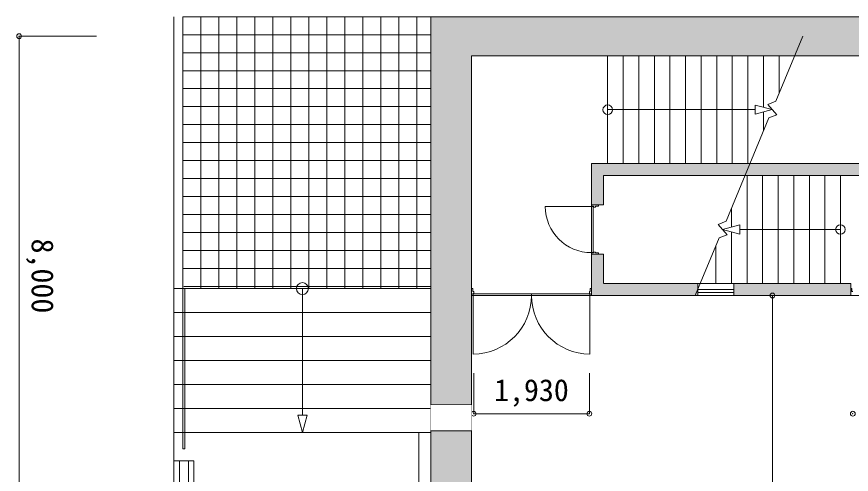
# Model space of a CAD drawing. Units: millimetres, scale not verified. Extents: x -61855 to 52913, y -114842 to -21833.
# Drawn here: x -61855 to -47932, y -34146 to -26515 of the extents above; entities that cross this region are included whole.
import ezdxf
from ezdxf.enums import TextEntityAlignment as Align

# ---------------------------------------------------------------- set-up
doc = ezdxf.new("R2010")
doc.units = ezdxf.units.MM
doc.header["$LTSCALE"] = 200
doc.header["$PDMODE"] = 32
doc.header["$PDSIZE"] = 80
for name, color, linetype, lineweight in [('0-1_躯体', 7, 'Continuous', 9), ('0-2_建具', 7, 'Continuous', 9), ('0-3_仕上', 4, 'Continuous', 5), ('0-6_寸法', 4, 'Continuous', 5)]:
    doc.layers.add(name, color=color, linetype=linetype, lineweight=lineweight)
doc.styles.add('ＭＳ ゴシック', font='')
doc.styles.get('ＭＳ ゴシック').set_extended_font_data('MS Gothic')

msp = doc.modelspace()

# ---------------------------------------------------------------- linework, layer by layer
at = {"layer": '0-1_躯体'}
for p, q in [((-59231.8, -33920), (-59231.8, -26515)), ((-54946.8, -26515), (-54946.8, -35220)), ((-41526.8, -26515), (-54946.8, -26515)), ((-54266.8, -27165), (-54266.8, -35220)), ((-54266.8, -27165), (-45941.8, -27165)), ((-52266.8, -30212.7), (-52266.8, -28965)), ((-46861.8, -28965), (-52266.8, -28965)), ((-52066.8, -29165), (-52066.8, -29655)), ((-52066.8, -29165), (-45941.8, -29165)), ((-52266.8, -29655), (-52066.8, -29655)), ((-52266.8, -30150), (-52266.8, -31165)), ((-52266.8, -30475), (-52066.8, -30475)), ((-52066.8, -30865), (-52066.8, -30475)), ((-52066.8, -30621.5), (-52066.8, -30958.9)), ((-52066.8, -30965), (-47941.8, -30965)), ((-50491.8, -31165), (-50491.8, -30965)), ((-49891.8, -31165), (-49891.8, -30965)), ((-47941.8, -31165), (-47941.8, -30965)), ((-53636.5, -31165), (-54266.8, -31165)), ((-53923.2, -31165), (-45941.8, -31165)), ((-54946.8, -33450), (-59231.8, -33450)), ((-55146.8, -43630), (-55146.8, -33450)), ((-59231.8, -43910), (-59231.8, -33920)), ((-59141.8, -33920), (-59231.8, -33920)), ((-59141.8, -43910), (-59141.8, -33920)), ((-58991.8, -33920), (-59141.8, -33920)), ((-58901.8, -43910), (-58901.8, -33920))]:
    msp.add_line(p, q, dxfattribs=at)
msp.add_lwpolyline([(-58991.8, -43910), (-58991.8, -33920), (-58901.8, -33920)], dxfattribs=at)
at = {"layer": '0-1_躯体', "color": 9}
for points in [[(-54266.8, -35220), (-54266.8, -26515), (-54946.8, -35220), (-54946.8, -26515)], [(-42266.8, -27165), (-42266.8, -26515), (-54946.8, -27165), (-54946.8, -26515)], [(-52066.8, -29655), (-52066.8, -28965), (-52266.8, -29655), (-52266.8, -28965)], [(-46861.8, -29165), (-46861.8, -28965), (-52266.8, -29165), (-52266.8, -28965)], [(-52066.8, -30965), (-52066.8, -30475), (-52266.8, -30965), (-52266.8, -30475)], [(-52266.8, -31165), (-50491.8, -31165), (-52266.8, -30965), (-50491.8, -30965)], [(-49891.8, -30965), (-49891.8, -31165), (-47941.8, -30965), (-47941.8, -31165)]]:
    msp.add_solid(points, dxfattribs=at)
at = {"layer": '0-2_建具'}
for p, q in [((-49192.2, -27926.4), (-48742.2, -26840.5)), ((-51996.8, -28965), (-51996.8, -27165)), ((-51996.8, -27165), (-49136.8, -27165)), ((-51736.8, -28965), (-51736.8, -27165)), ((-51476.8, -28965), (-51476.8, -27165)), ((-51216.8, -28965), (-51216.8, -27165)), ((-50956.8, -28965), (-50956.8, -27165)), ((-50696.8, -28965), (-50696.8, -27165)), ((-50436.8, -28965), (-50436.8, -27165)), ((-50176.8, -28965), (-50176.8, -27165)), ((-49916.8, -28965), (-49916.8, -27165)), ((-49656.8, -28965), (-49656.8, -27165)), ((-49396.8, -27165), (-49396.8, -28025.5)), ((-49136.8, -27165), (-49136.8, -27792.7)), ((-51996.8, -28065), (-49538.4, -28065)), ((-49538.4, -28142.4), (-49538.4, -27987.6)), ((-49249.6, -28065), (-49538.4, -27987.6)), ((-49249.6, -28065), (-49538.4, -28142.4)), ((-49396.8, -28104.4), (-49396.8, -28420.2)), ((-49307.1, -28203.5), (-50021.3, -29927.4)), ((-51996.8, -28965), (-51436.8, -28965)), ((-51996.8, -28965), (-49622.6, -28965)), ((-48111.8, -29165), (-49705.6, -29165)), ((-49671.8, -30965), (-49671.8, -29165)), ((-49411.8, -30965), (-49411.8, -29165)), ((-49151.8, -30965), (-49151.8, -29165)), ((-48891.8, -30965), (-48891.8, -29165)), ((-48631.8, -30965), (-48631.8, -29165)), ((-48371.8, -30965), (-48371.8, -29165)), ((-48111.8, -30965), (-48111.8, -29165)), ((-52266.8, -29655), (-52266.8, -29675)), ((-52266.8, -29675), (-52231.8, -29675)), ((-52266.8, -29680), (-52236.8, -29680)), ((-52266.8, -29680), (-52266.8, -30450)), ((-52236.8, -29680), (-52236.8, -30450)), ((-52231.8, -29675), (-52231.8, -29690)), ((-52231.8, -29690), (-52196.8, -29690)), ((-52196.8, -29690), (-52196.8, -29675)), ((-52196.8, -29675), (-52151.8, -29675)), ((-49931.8, -29712.2), (-49931.8, -30025.4)), ((-50021.3, -29927.4), (-50152, -29981.5)), ((-50152, -29981.5), (-50005.5, -30150.4)), ((-49790.8, -29987.6), (-50079.6, -30065)), ((-49790.8, -30142.4), (-50079.6, -30065)), ((-49790.8, -30142.4), (-49790.8, -29987.6)), ((-48111.8, -30065), (-49790.8, -30065)), ((-50136.2, -30204.5), (-50534.2, -31165)), ((-50005.5, -30150.4), (-50136.2, -30204.5)), ((-49931.8, -30965), (-49931.8, -30104.6)), ((-50191.8, -30965), (-50191.8, -30338.5)), ((-52266.8, -30450), (-52236.8, -30450)), ((-52266.8, -30475), (-52266.8, -30455)), ((-52266.8, -30455), (-52231.8, -30455)), ((-52266.8, -30475), (-52151.8, -30475)), ((-52231.8, -30440), (-52196.8, -30440)), ((-52231.8, -30455), (-52231.8, -30440)), ((-52196.8, -30440), (-52196.8, -30455)), ((-52196.8, -30455), (-52151.8, -30455)), ((-52151.8, -30455), (-52151.8, -30475)), ((-50498.4, -30965), (-49891.8, -30965)), ((-50491.8, -30965), (-50491.8, -31165)), ((-48111.8, -30965), (-50491.8, -30965)), ((-49891.8, -30965), (-49891.8, -31165)), ((-54946.8, -31050), (-59231.8, -31050)), ((-59231.8, -33450), (-59231.8, -31050)), ((-57089.3, -33161.2), (-57089.3, -31050)), ((-54946.8, -33450), (-54946.8, -31050)), ((-54266.8, -31165), (-54266.8, -31050)), ((-54246.8, -31050), (-54266.8, -31050)), ((-54266.8, -31165), (-54246.8, -31165)), ((-54241.8, -31165), (-54241.8, -31135)), ((-54241.8, -31135), (-53261.8, -31135)), ((-54241.8, -31165), (-53261.8, -31165)), ((-54231.8, -31130), (-54231.8, -31095)), ((-53296.8, -31165), (-53276.8, -31165)), ((-52291.8, -31135), (-53271.8, -31135)), ((-52291.8, -31165), (-53271.8, -31165)), ((-53266.8, -31165), (-53266.8, -31135)), ((-52301.8, -31130), (-52301.8, -31095)), ((-52286.8, -31130), (-52301.8, -31130)), ((-52291.8, -31165), (-52291.8, -31135)), ((-52286.8, -31050), (-52266.8, -31050)), ((-52286.8, -31165), (-52286.8, -31130)), ((-52266.8, -31165), (-52286.8, -31165)), ((-52266.8, -31165), (-52266.8, -31050)), ((-50491.8, -31065), (-49891.8, -31065)), ((-50491.8, -31115), (-49891.8, -31115)), ((-50491.8, -31165), (-49891.8, -31165)), ((-47941.8, -31050), (-47941.8, -31165)), ((-47941.8, -31165), (-47921.8, -31165)), ((-54946.8, -31450), (-59231.8, -31450)), ((-54946.8, -31850), (-59231.8, -31850)), ((-54946.8, -32250), (-59231.8, -32250)), ((-54946.8, -32650), (-59231.8, -32650)), ((-54266.8, -32990), (-54946.8, -32990)), ((-54266.8, -32990), (-54266.8, -33005)), ((-54946.8, -33050), (-59231.8, -33050)), ((-54946.8, -33010), (-54946.8, -33185)), ((-54266.8, -33010), (-54266.8, -33185)), ((-57166.7, -33161.2), (-57089.3, -33450)), ((-57011.9, -33161.2), (-57166.7, -33161.2)), ((-57011.9, -33161.2), (-57089.3, -33450)), ((-54946.8, -33185), (-54921.8, -33185)), ((-54946.8, -33205), (-54946.8, -33190)), ((-54946.8, -33190), (-54916.8, -33190)), ((-54946.8, -33205), (-54946.8, -33220)), ((-54946.8, -33225), (-54946.8, -33400)), ((-54916.8, -33175), (-54876.8, -33175)), ((-54916.8, -33190), (-54916.8, -33175)), ((-54916.8, -33235), (-54876.8, -33235)), ((-54876.8, -33175), (-54876.8, -33190)), ((-54336.8, -33190), (-54876.8, -33190)), ((-54336.8, -33220), (-54876.8, -33220)), ((-54876.8, -33235), (-54876.8, -33220)), ((-54296.8, -33175), (-54336.8, -33175)), ((-54336.8, -33175), (-54336.8, -33190)), ((-54336.8, -33235), (-54336.8, -33220)), ((-54296.8, -33235), (-54336.8, -33235)), ((-54296.8, -33220), (-54296.8, -33235)), ((-54266.8, -33220), (-54296.8, -33220)), ((-54266.8, -33185), (-54291.8, -33185)), ((-54266.8, -33205), (-54266.8, -33190)), ((-54266.8, -33205), (-54266.8, -33220)), ((-54266.8, -33225), (-54266.8, -33400)), ((-54946.8, -33400), (-54921.8, -33400)), ((-54266.8, -33400), (-54291.8, -33400)), ((-54266.8, -33420), (-54266.8, -33405)), ((-54946.8, -33450), (-59231.8, -33450)), ((-54266.8, -33420), (-54946.8, -33420))]:
    msp.add_line(p, q, dxfattribs=at)
at = {"layer": '0-2_建具', "color": 4, "lineweight": 5}
for p, q in [((-52266.8, -29680), (-53036.8, -29680)), ((-54241.8, -31165), (-54241.8, -32140)), ((-52291.8, -31165), (-52291.8, -32140))]:
    msp.add_line(p, q, dxfattribs=at)
at = {"layer": '0-2_建具'}
for points in [[(-49307.1, -28203.5), (-49176.4, -28149.4), (-49322.9, -27980.5), (-49192.2, -27926.4)], [(-52151.8, -29675), (-52151.8, -29655), (-52266.8, -29655)], [(-54231.8, -31095), (-54246.8, -31095), (-54246.8, -31050)], [(-54246.8, -31165), (-54246.8, -31130), (-54231.8, -31130)], [(-52301.8, -31095), (-52286.8, -31095), (-52286.8, -31050)], [(-47906.8, -31095), (-47921.8, -31095), (-47921.8, -31050), (-47941.8, -31050)], [(-54946.8, -32990), (-54946.8, -33005), (-54916.8, -33005), (-54916.8, -33020), (-54876.8, -33020), (-54876.8, -32990)], [(-54266.8, -33005), (-54296.8, -33005), (-54296.8, -33020), (-54336.8, -33020), (-54336.8, -32990)], [(-54946.8, -33010), (-54921.8, -33010), (-54921.8, -33185)], [(-54266.8, -33010), (-54291.8, -33010), (-54291.8, -33185)], [(-54946.8, -33220), (-54916.8, -33220), (-54916.8, -33235)], [(-54946.8, -33225), (-54921.8, -33225), (-54921.8, -33400)], [(-54266.8, -33190), (-54296.8, -33190), (-54296.8, -33175)], [(-54266.8, -33225), (-54291.8, -33225), (-54291.8, -33400)], [(-54266.8, -33420), (-54946.8, -33420), (-54946.8, -33405), (-54916.8, -33405), (-54916.8, -33390), (-54876.8, -33390), (-54876.8, -33420)], [(-54266.8, -33405), (-54296.8, -33405), (-54296.8, -33390), (-54336.8, -33390), (-54336.8, -33420)]]:
    msp.add_lwpolyline(points, dxfattribs=at)
for centre, radius in [((-51995.3, -28066.5), 80), ((-48113.4, -30063.4), 80), ((-57089.3, -31050), 100)]:
    msp.add_circle(centre, radius, dxfattribs=at)
at = {"layer": '0-2_建具', "color": 4, "lineweight": 5}
for centre, radius, start, end in [((-52266.8, -29680), 770, 180, 270), ((-54241.8, -31165), 975, 270, 0), ((-52291.8, -31165), 975, 180, 270)]:
    msp.add_arc(centre, radius, start, end, dxfattribs=at)
at = {"layer": '0-3_仕上'}
for p, q in [((-59081.8, -31050), (-59081.8, -26515)), ((-54946.8, -26515), (-59081.8, -26515)), ((-58781.8, -31039.8), (-58781.8, -26515)), ((-58481.8, -31039.8), (-58481.8, -26515)), ((-58181.8, -31039.8), (-58181.8, -26515)), ((-57881.8, -31039.8), (-57881.8, -26515)), ((-57581.8, -31039.8), (-57581.8, -26515)), ((-57281.8, -31039.8), (-57281.8, -26515)), ((-56981.8, -31039.8), (-56981.8, -26515)), ((-56681.8, -31039.8), (-56681.8, -26515)), ((-56381.8, -31039.8), (-56381.8, -26515)), ((-56081.8, -31039.8), (-56081.8, -26515)), ((-55781.8, -31039.8), (-55781.8, -26515)), ((-55481.8, -31039.8), (-55481.8, -26515)), ((-55181.8, -31039.8), (-55181.8, -26515)), ((-54946.8, -31015), (-54946.8, -26515)), ((-54946.8, -26815), (-59081.8, -26815)), ((-54946.8, -27115), (-59081.8, -27115)), ((-54946.8, -27415), (-59081.8, -27415)), ((-54946.8, -27715), (-59081.8, -27715)), ((-54946.8, -28015), (-59081.8, -28015)), ((-54946.8, -28315), (-59081.8, -28315)), ((-54946.8, -28615), (-59081.8, -28615)), ((-54946.8, -28915), (-59081.8, -28915)), ((-54946.8, -29215), (-59081.8, -29215)), ((-54946.8, -29515), (-59081.8, -29515)), ((-54946.8, -29815), (-59081.8, -29815)), ((-54946.8, -30115), (-59081.8, -30115)), ((-54946.8, -30415), (-59081.8, -30415)), ((-54946.8, -30715), (-59081.8, -30715)), ((-54946.8, -31015), (-59066.8, -31015))]:
    msp.add_line(p, q, dxfattribs=at)
at = {"layer": '0-3_仕上', "color": 7, "lineweight": 9}
for p, q in [((-59081.8, -33700.9), (-59081.8, -31050)), ((-59051.8, -33700.9), (-59051.8, -31050)), ((-59081.8, -33655.5), (-59081.8, -33720)), ((-59051.8, -33655.5), (-59051.8, -33720)), ((-59051.8, -33720), (-59081.8, -33720))]:
    msp.add_line(p, q, dxfattribs=at)
at = {"layer": '0-6_寸法'}
for p, q in [((-61815.3, -26840), (-61815.3, -34840)), ((-61815.3, -26840), (-60525.2, -26840)), ((-49247.5, -40760), (-49247.5, -31165)), ((-54231.8, -33135.8), (-54231.8, -32457.8)), ((-52301.8, -33135.8), (-52301.8, -32457.8)), ((-54231.8, -33135.8), (-52301.8, -33135.8))]:
    msp.add_line(p, q, dxfattribs=at)
for p in [(-61815.3, -26840), (-49247.5, -31165), (-54231.8, -33135.8), (-52301.8, -33135.8), (-47906.8, -33135.8)]:
    msp.add_point(p, dxfattribs=at)

# ---------------------------------------------------------------- texts
at = {"layer": '0-6_寸法', "style": 'ＭＳ ゴシック'}
msp.add_text('8,000', height=366.6, rotation=270, dxfattribs=at).set_placement((-61715.3, -30215), align=Align.BOTTOM_LEFT)
msp.add_text('1,930', height=366.6, dxfattribs=at).set_placement((-53891.8, -33035.8), align=Align.BOTTOM_LEFT)

# ---------------------------------------------------------------- next in the draw order: wipeouts: each hides what was drawn before it
msp.add_wipeout([(-54266.8, -33420), (-54266.8, -32990), (-54946.8, -32990), (-54946.8, -33420)])

# ---------------------------------------------------------------- next in the draw order: linework, layer by layer
at = {"layer": '0-1_躯体'}
msp.add_line((-54266.8, -32990), (-54946.8, -32990), dxfattribs=at)

# ---------------------------------------------------------------- next in the draw order: wipeouts: each hides what was drawn before it
msp.add_wipeout([(-54266.8, -32990), (-54946.8, -32990), (-54946.8, -33420), (-54266.8, -33420)])

# ---------------------------------------------------------------- next in the draw order: linework, layer by layer
msp.add_line((-54266.8, -33420), (-54946.8, -33420), dxfattribs=at)

doc.saveas('drawing.dxf')
